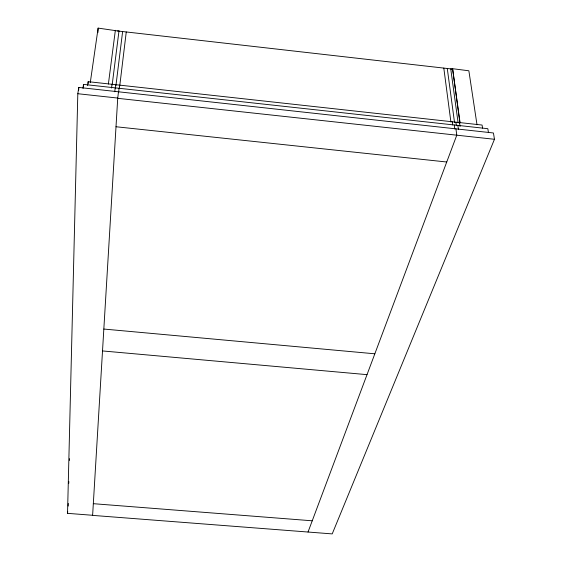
<?xml version="1.0" encoding="UTF-8"?>
<svg xmlns="http://www.w3.org/2000/svg" width="562" height="562" viewBox="0 0 562 562"><rect width="100%" height="100%" fill="white"/><g stroke="black" fill="none" stroke-linecap="round" stroke-linejoin="round"><path stroke-width="0.84" d="M92.625 515.284L67.538 513.345L77.816 93.721L78.771 87.433L493.443 132.976L494.462 139.285L332.212 533.9L92.618 515.382L117.732 98.062L77.816 93.721M68.22 506.074L68.29 503.44M68.796 483.257L68.838 481.501M69.372 460.433L69.414 458.683M78.708 90.068L78.771 87.433M83.415 87.897L83.513 84.391L454.229 124.982L454.742 128.916M88.122 83.422L88.178 81.666L482.077 125.045L482.561 128.136M97.95 32.484L98.125 28.1L118.982 31.135M115.336 30.72L115.358 30.299L108.382 84.075M118.491 91.775L117.711 98.322L494.462 139.285M67.538 513.345L67.749 511.603M118.61 92.182L119.081 88.283M119.256 88.459L119.629 85.375M119.762 85.74L126.26 31.964M114.753 91.761L115.238 87.862M115.442 87.862L115.821 84.778M115.962 85.326L122.621 31.549M111.522 88.037L112.014 84.181M112.161 84.904L118.996 30.854M90.257 82.726L98.125 28.1M87.616 85.522L88.178 81.666M82.937 88.283L83.513 84.391M459.913 123.148L452.6 68.697L468.863 70.784L477.012 124.806M454.229 124.982L487.837 128.698L488.455 132.604M308.025 532.031L456.787 135.189L455.937 128.881M93.32 503.685L312.233 520.798M102.516 350.934L367.021 374.65M103.83 329.051L374.833 353.8M116.004 126.752L446.734 162.004M117.521 30.966L452.466 69.077M452.445 69.14L450.738 68.88L458.128 122.895M452.6 68.697L460.074 122.713M459.526 122.671L460.06 126.534M457.875 125.41L458.402 129.323M455.901 122.27L456.323 125.361M447.275 68.487L454.525 122.495M452.277 121.87L452.684 124.961M443.804 68.093L450.907 122.059"/></g></svg>
